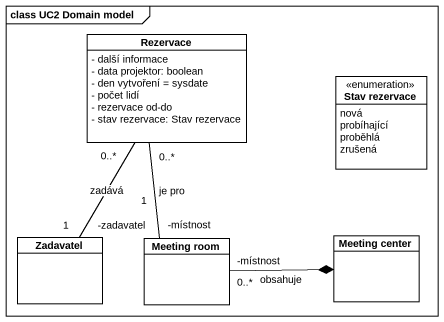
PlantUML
@startuml
mainframe class UC2 Domain model
hide circle
hide empty members
skinparam classAttributeIconSize 0
class Rezervace {
  - další informace
  - data projektor: boolean
  - den vytvoření = sysdate
  - počet lidí
  - rezervace od-do
  - stav rezervace: Stav rezervace
}
enum "Stav rezervace" as Stav_rezervace {
  nová
  probíhající
  proběhlá
  zrušená
}
class Zadavatel
class "Meeting room" as Meeting_room
class "Meeting center" as Meeting_center
Rezervace "0..*" -- "-místnost\n1" Meeting_room : je pro
Zadavatel "-zadavatel\n1" -up- "0..*" Rezervace : zadává
Meeting_room "-místnost\n0..*" -right-* Meeting_center : obsahuje
@enduml
